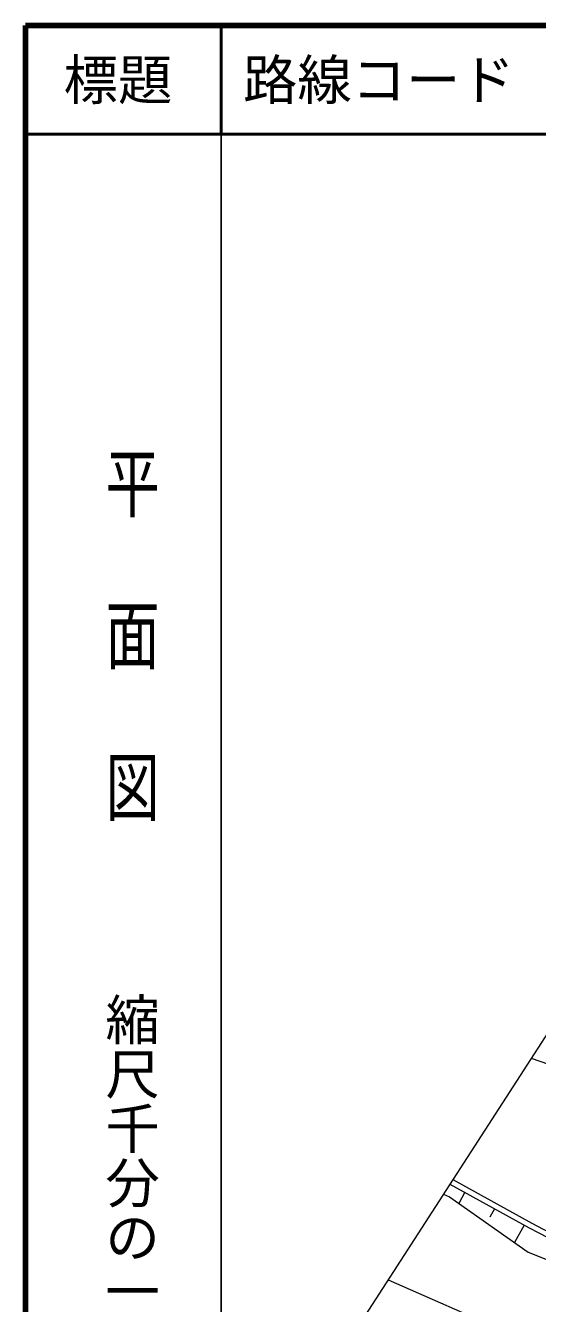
# Model space of a CAD drawing. Units: millimetres, scale not verified. Extents: x 40000 to 680000, y 20000 to 380000.
# Drawn here: x 40000 to 87087, y 262372 to 380000 of the extents above; entities that cross this region are included whole.
import ezdxf
from ezdxf.enums import TextEntityAlignment as Align

# ---------------------------------------------------------------- set-up
doc = ezdxf.new("R2010")
doc.units = ezdxf.units.MM
doc.header["$LTSCALE"] = 1000
for name, color, linetype, lineweight in [('M-BGD', 7, 'Continuous', 13), ('M-BMK-SRVR', 3, 'Continuous', 13), ('M-STR-HTXT', 7, 'Continuous', 13), ('M-TTL', 2, 'Continuous', 140), ('M-TTL-BAND', 7, 'Continuous', 25), ('M-TTL-LINE', 7, 'Continuous', 50)]:
    doc.layers.add(name, color=color, linetype=linetype, lineweight=lineweight)
doc.layers.add('M-TTL-TXT', color=7, linetype='Continuous')
doc.styles.add('@ＭＳ ゴシック', font='')
doc.styles.add('ＭＳ ゴシック', font='')
doc.styles.get('@ＭＳ ゴシック').set_extended_font_data('@MS Gothic')
doc.styles.get('ＭＳ ゴシック').set_extended_font_data('MS Gothic')

msp = doc.modelspace()

# ---------------------------------------------------------------- linework, layer by layer
at = {"layer": 'M-BGD'}
for p, q in [((86510, 284936), (98262, 280871)), ((79043, 273366), (86327, 269328)), ((79315, 273787), (86569, 269765)), ((78440, 272432), (78991, 272176)), ((78991, 272176), (86224, 267107)), ((80423, 272601), (79852, 271573)), ((83147, 271090), (82710, 270301)), ((85873, 269579), (84984, 267976)), ((86569, 269765), (91112, 267345)), ((86327, 269328), (91109, 266845)), ((86224, 267107), (90118, 265531))]:
    msp.add_line(p, q, dxfattribs=at)
at = {"layer": 'M-BMK-SRVR'}
msp.add_line((100738, 306984), (69210, 258128), dxfattribs=at)
at = {"layer": 'M-STR-HTXT'}
msp.add_line((73347, 264540), (137239, 236566), dxfattribs=at)
at = {"layer": 'M-TTL'}
for p, q in [((40000, 380000), (40000, 20000)), ((680000, 380000), (40000, 380000))]:
    msp.add_line(p, q, dxfattribs=at)
at = {"layer": 'M-TTL-BAND'}
msp.add_line((58000, 370000), (58000, 20000), dxfattribs=at)
at = {"layer": 'M-TTL-LINE'}
for p, q in [((58000, 380000), (58000, 370000)), ((40000, 370000), (680000, 370000))]:
    msp.add_line(p, q, dxfattribs=at)

# ---------------------------------------------------------------- texts
at = {"layer": 'M-TTL-BAND', "style": '@ＭＳ ゴシック', "width": 1.4}
msp.add_text('平  面  図', height=3666, rotation=270, dxfattribs=at).set_placement((49777, 306475), align=Align.MIDDLE_RIGHT)
at = {"layer": 'M-TTL-BAND', "style": '@ＭＳ ゴシック'}
msp.add_text('縮尺千分の一', height=3666, rotation=270, dxfattribs=at).set_placement((49777, 261030), align=Align.MIDDLE_RIGHT)
at = {"layer": 'M-TTL-TXT', "style": 'ＭＳ ゴシック'}
msp.add_text('標題', height=3666, dxfattribs=at).set_placement((48500, 375000), align=Align.MIDDLE_CENTER)
msp.add_text('路線コード', height=3666, dxfattribs=at).set_placement((60000, 375000), align=Align.MIDDLE_LEFT)

doc.saveas('drawing.dxf')
